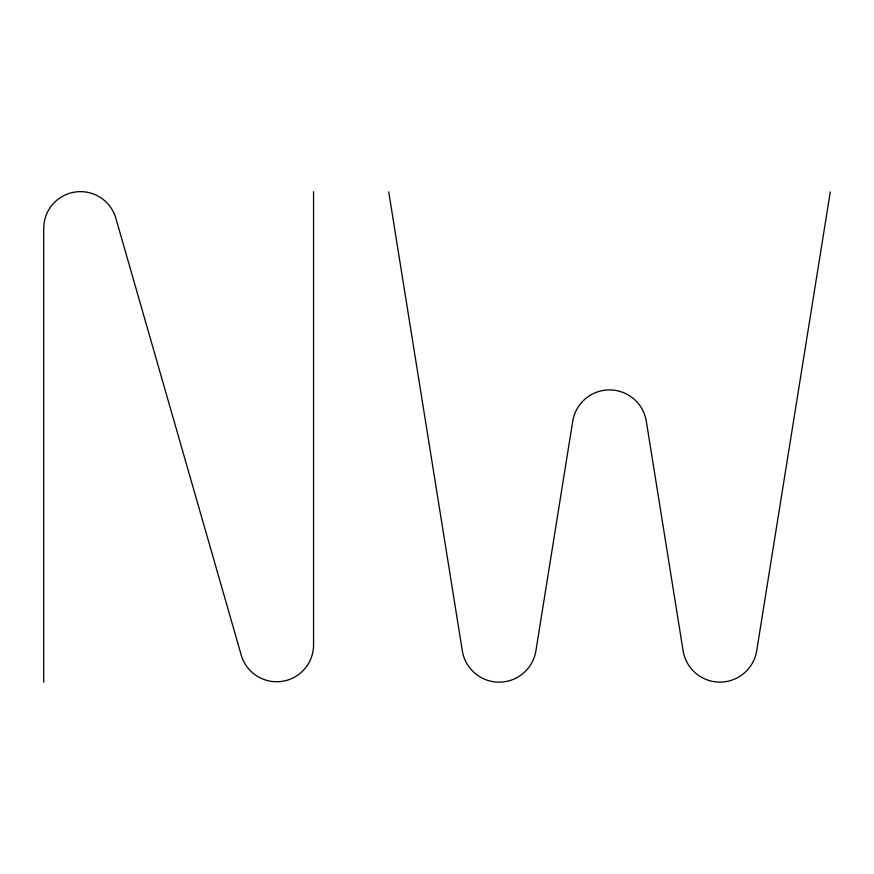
<?xml version="1.0" encoding="UTF-8"?>
<svg xmlns="http://www.w3.org/2000/svg" width="874" height="874" viewBox="0 0 874 874"><rect width="100%" height="100%" fill="white"/><g stroke="black" fill="none" stroke-linecap="round" stroke-linejoin="round"><path stroke-width="1.31" d="M830.3 191.887L756.698 650.748A37.265 37.265 0 0 1 683.107 650.748L646.312 421.312A37.265 37.265 0 0 0 572.71 421.312L535.915 650.748A37.265 37.265 0 0 1 462.313 650.748L388.722 191.887M313.558 191.679L313.558 645.525A36.894 36.894 0 0 1 241.213 655.052L116.045 218.948A36.795 36.795 0 0 0 43.7 228.475L43.7 682.321"/></g></svg>
